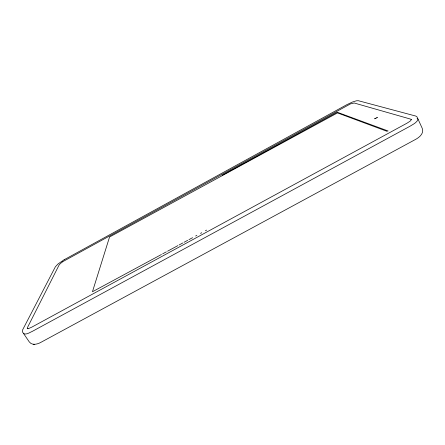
<?xml version="1.0" encoding="UTF-8"?>
<svg xmlns="http://www.w3.org/2000/svg" width="445" height="445" viewBox="0 0 445 445"><rect width="100%" height="100%" fill="white"/><g stroke="black" fill="none" stroke-linecap="round" stroke-linejoin="round"><path stroke-width="0.67" d="M411.647 119.382L410.145 121.151L406.925 123.226L31.851 327.114L28.719 328.505L27.195 328.688M62.267 261.938L59.319 264.603L27.679 327.131L27.484 327.998L27.968 328.783M62.256 261.944L350.438 103.908L354.181 103.001L410.396 119.049L411.141 119.616M64.136 259.758L58.117 263.885L55.386 266.755L22.617 329.884L22.417 331.837L29.259 341.877C32.146 345.91 37.825 344.191 41.379 342.077L414.957 139.747C419.057 137.694 424.413 133.461 422.205 128.26L417.955 118.971L417.087 118.398M64.141 259.752L346.722 104.736L352.551 101.994L356.417 100.793L358.353 100.715L415.853 116.084L416.976 116.84L418.027 119.338C416.787 122.803 412.832 124.389 409.94 126.274L32.296 331.386C29.693 332.415 26.461 335.024 23.646 333.639M376.926 117.658L377.388 117.397L375.625 118.37M222.094 175.291L337.154 112.207L388.084 130.98M161.446 254.495L92.449 291.753L109.548 237.001L337.494 112.902L387.217 131.397M162.67 253.834L166.33 251.859M167.554 251.197L177.933 245.595M179.157 244.934L182.817 242.953M184.041 242.297L187.701 240.317M188.925 239.66L192.585 237.68M195.639 236.028L196.862 235.372M200.523 233.391L201.746 232.735M205.412 230.755L206.63 230.093M375.975 118.175L374.629 118.782L375.474 118.442M33.297 344.297L34.543 344.358M23.563 333.294L23.691 333.711"/></g></svg>
